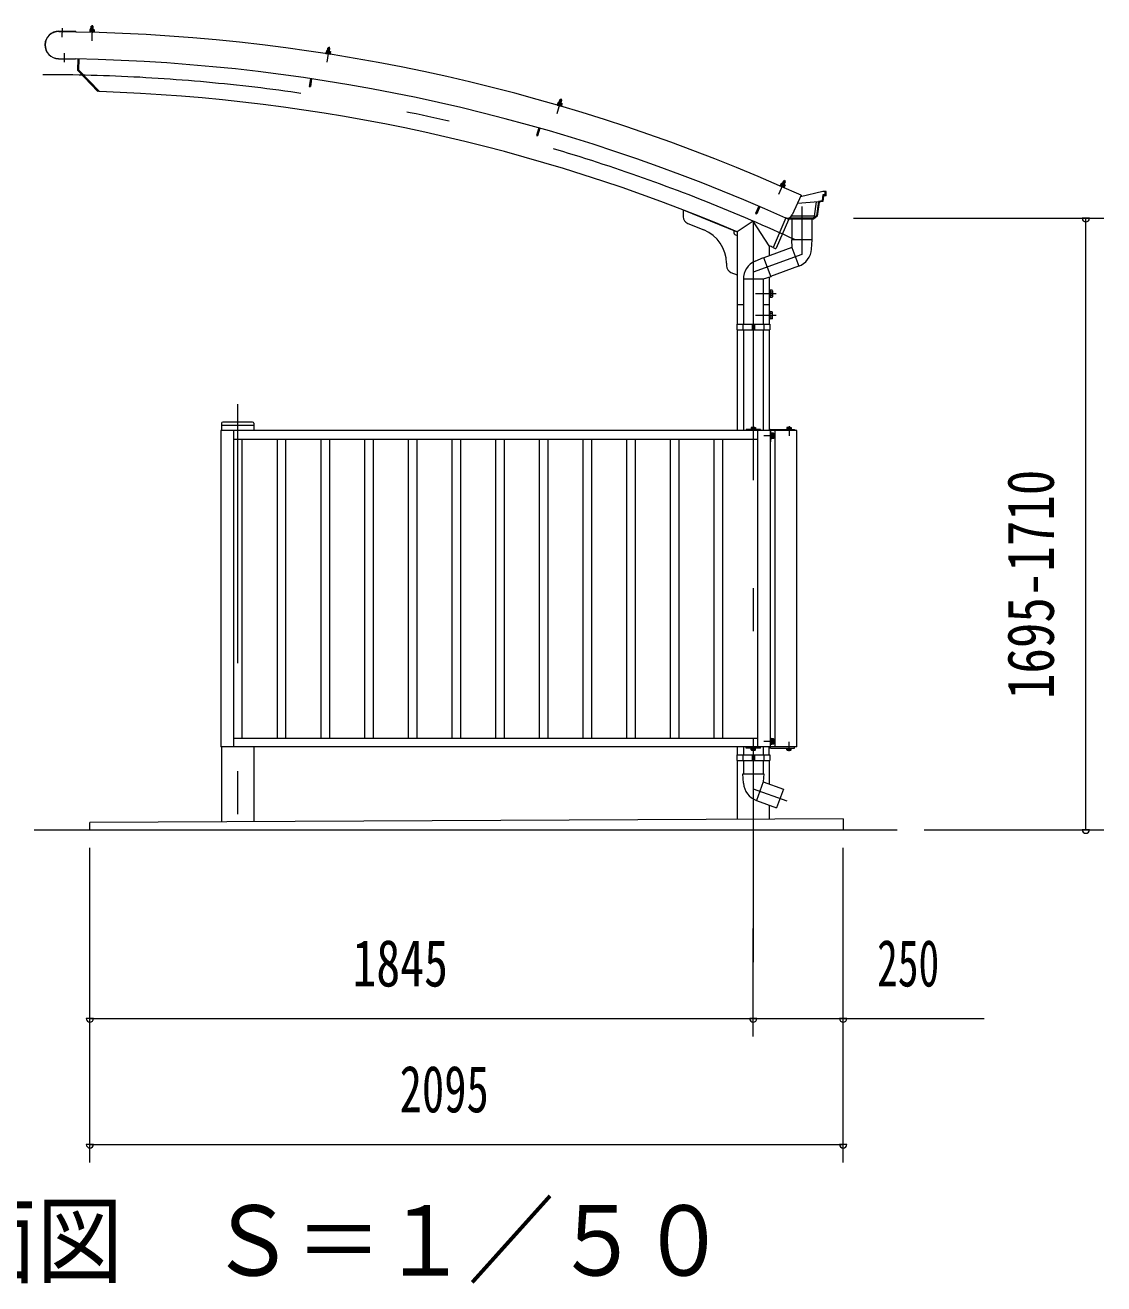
# Model space of a CAD drawing. Units: millimetres, scale not verified. Extents: x -26434 to 26434, y -10500 to 10500.
# Drawn here: x 10711 to 13711, y 532 to 4032 of the extents above; entities that cross this region are included whole.
import ezdxf
from ezdxf.enums import TextEntityAlignment as Align

# ---------------------------------------------------------------- set-up
doc = ezdxf.new("R2010")
doc.units = ezdxf.units.MM
doc.header["$LTSCALE"] = 60
doc.linetypes.add('USER3', pattern=[24, 12, -5, 2, -5])
for name, color, linetype, lineweight in [('0-2_1-05BOLD', 7, 'Continuous', 18), ('0-3_1-25CENTER', 3, 'USER3', 18), ('0-4_1-45THIN', 4, 'Continuous', 18), ('0-5_1-55DIM', 3, 'Continuous', 18)]:
    doc.layers.add(name, color=color, linetype=linetype, lineweight=lineweight)
doc.styles.add('ＭＳ ゴシック', font='')
doc.styles.get('ＭＳ ゴシック').set_extended_font_data('MS Gothic')

msp = doc.modelspace()

# ---------------------------------------------------------------- linework, layer by layer
at = {"layer": '0-2_1-05BOLD'}
for p, q in [((10894.43, 4019.86), (10894.65, 4028.01)), ((10895.67, 4028.98), (10894.65, 4028.01)), ((10900.64, 4027.85), (10894.65, 4028.01)), ((10899.67, 4028.87), (10895.67, 4028.98)), ((10900.64, 4027.85), (10899.67, 4028.87)), ((10900.43, 4019.7), (10900.64, 4027.85)), ((10805.54, 4014.24), (10852.23, 4013.3)), ((10852.24, 4013.8), (10805.55, 4014.74)), ((10852.24, 4013.8), (10852.22, 4012.7)), ((10891.04, 4014.95), (10891, 4013.45)), ((10891, 4013.45), (10903.5, 4013.12)), ((10891.48, 4013.44), (10891.44, 4011.84)), ((10892.53, 4019.91), (10902.32, 4019.65)), ((10894.53, 4019.36), (10894.41, 4014.86)), ((10900.3, 4019.2), (10900.18, 4014.71)), ((10902.32, 4019.65), (10903.18, 4019.12)), ((10903.02, 4013.13), (10902.98, 4011.53)), ((10903.18, 4019.12), (10903.06, 4014.63)), ((11547.98, 3955.64), (11560.33, 3953.7)), ((11550.09, 3960.37), (11559.77, 3958.85)), ((11552, 3959.56), (11551.3, 3955.12)), ((11551.96, 3960.07), (11553.23, 3968.12)), ((11559.16, 3967.19), (11553.23, 3968.12)), ((11557.7, 3958.66), (11557.01, 3954.22)), ((11557.89, 3959.14), (11559.16, 3967.19)), ((11559.77, 3958.85), (11560.55, 3958.21)), ((11560.55, 3958.21), (11559.86, 3953.77)), ((10804.02, 3938.15), (10850.71, 3937.22)), ((10804.03, 3938.65), (10850.72, 3937.72)), ((10850.72, 3937.71), (10850.71, 3937.22)), ((10857.52, 3937.58), (10856.89, 3906.26)), ((10860.72, 3937.52), (10860.12, 3907.53)), ((11548.22, 3954.08), (11547.97, 3952.5)), ((11547.97, 3952.5), (11559.38, 3950.71)), ((11559.63, 3952.29), (11559.38, 3950.71)), ((11560.33, 3953.7), (11560.09, 3952.22)), ((10913.23, 3847.62), (10856.89, 3906.26)), ((10918.37, 3846.89), (10860.12, 3907.53)), ((10915.54, 3849.84), (10913.23, 3847.62)), ((11507.95, 3882.74), (11504.69, 3860.99)), ((12194.55, 3816.82), (12203.95, 3814.07)), ((12196.34, 3815.77), (12195.08, 3811.46)), ((12196.37, 3816.29), (12198.66, 3824.11)), ((12204.42, 3822.43), (12198.66, 3824.11)), ((12202.13, 3814.61), (12204.42, 3822.43)), ((12191.85, 3812.4), (12191.43, 3810.96)), ((12191.43, 3810.96), (12203.42, 3807.45)), ((12191.88, 3810.83), (12191.43, 3809.29)), ((12191.43, 3809.29), (12202.52, 3806.05)), ((12201.88, 3814.15), (12200.62, 3809.84)), ((12202.97, 3807.59), (12202.52, 3806.05)), ((12204.65, 3813.34), (12203.39, 3809.03)), ((12203.95, 3814.07), (12204.65, 3813.34)), ((12142.79, 3745.26), (12136.76, 3724.1)), ((12811.8, 3586.06), (12811.16, 3584.59)), ((12811.16, 3584.59), (12821.74, 3579.95)), ((12811.97, 3587.62), (12811.37, 3586.25)), ((12811.37, 3586.25), (12822.82, 3581.23)), ((12811.97, 3587.62), (12823.42, 3582.6)), ((12814.22, 3591.55), (12812.41, 3587.43)), ((12815.22, 3591.66), (12814.22, 3591.55)), ((12816.86, 3590.39), (12815.05, 3586.27)), ((12816.96, 3590.89), (12820.23, 3598.36)), ((12825.73, 3595.95), (12820.23, 3598.36)), ((12822.15, 3588.07), (12820.34, 3583.95)), ((12822.38, 3581.42), (12821.74, 3579.95)), ((12822.45, 3588.48), (12825.73, 3595.95)), ((12823.42, 3582.6), (12822.82, 3581.23)), ((12936.48, 3559.67), (12936.48, 3569.67)), ((12938.78, 3557.37), (12938.78, 3569.67)), ((12869.42, 3558.68), (12844.69, 3503.99)), ((12859.6, 3536.97), (12917.7, 3540.95)), ((12911.59, 3540.53), (12906.3, 3500.67)), ((12917.7, 3540.95), (12912.49, 3501.67)), ((12927.74, 3543.64), (12917.7, 3540.95)), ((12929.87, 3559.67), (12927.74, 3543.64)), ((12936.48, 3559.67), (12929.87, 3559.67)), ((12541.94, 3517.89), (12691.94, 3457.25)), ((12541.94, 3517.89), (12541.94, 3499.02)), ((12751.75, 3528.6), (12743.05, 3508.39)), ((12743.05, 3508.39), (12745.99, 3507.13)), ((12754.69, 3527.34), (12745.99, 3507.13)), ((12906.3, 3500.67), (12842.64, 3500.67)), ((12912.49, 3501.67), (12903.48, 3494.67)), ((12554.44, 3480.48), (12599.42, 3462.29)), ((12736.48, 3486.67), (12691.94, 3457.25)), ((12781.04, 3418.49), (12736.48, 3486.67)), ((12827.51, 3495.79), (12791.93, 3413.12)), ((12834.06, 3490.79), (12800.06, 3411.8)), ((12827.51, 3495.79), (12833.02, 3493.42)), ((12834.56, 3495.59), (12838.69, 3492.37)), ((12837.16, 3496.48), (12839.49, 3494.67)), ((12904.28, 3492.37), (12838.69, 3492.37)), ((12903.48, 3494.67), (12839.49, 3494.67)), ((12843.99, 3492.67), (12843.99, 3435.05)), ((12898.99, 3492.67), (12898.99, 3435.05)), ((12691.94, 3457.25), (12691.94, 3200.67)), ((12900.49, 3435.05), (12842.48, 3435.05)), ((12842.49, 3435.05), (12843.99, 3413.05)), ((12898.73, 3409.25), (12900.49, 3435.05)), ((12843.99, 3413.05), (12765.85, 3384.61)), ((12781.04, 3418.49), (12781.04, 3390.14)), ((12791.93, 3413.12), (12797.44, 3410.75)), ((12843.99, 3413.05), (12862.8, 3361.36)), ((12661.93, 3369.58), (12661.93, 3362.86)), ((12741.7, 3375.54), (12765.33, 3386.02)), ((12765.33, 3386.02), (12785.17, 3331.51)), ((12862.52, 3361.26), (12784.66, 3332.93)), ((12674.44, 3344.32), (12691.94, 3337.25)), ((12763.99, 3325.4), (12708.99, 3325.4)), ((12708.99, 3325.1), (12708.99, 3200.67)), ((12785.17, 3331.52), (12763.99, 3325.4)), ((12763.99, 3325.4), (12763.99, 3200.67)), ((12781.04, 3330.32), (12781.04, 3200.67)), ((12783.03, 3295.17), (12781.04, 3295.17)), ((12783.03, 3295.17), (12783.03, 3274.17)), ((12789.13, 3294.49), (12783.03, 3294.49)), ((12790.04, 3292.92), (12789.13, 3294.49)), ((12783.03, 3274.17), (12781.04, 3274.17)), ((12789.13, 3289.58), (12783.03, 3289.58)), ((12789.13, 3279.76), (12783.03, 3279.76)), ((12691.94, 3254.67), (12708.99, 3254.67)), ((12763.99, 3254.67), (12781.04, 3254.67)), ((12789.13, 3234.49), (12783.03, 3234.49)), ((12789.13, 3229.58), (12783.03, 3229.58)), ((12789.13, 3219.76), (12783.03, 3219.76)), ((12790.04, 3232.92), (12789.13, 3234.49)), ((12790.04, 3216.42), (12790.04, 3232.92)), ((12690.34, 3200.67), (12782.64, 3200.67)), ((12707.39, 3200.67), (12707.39, 3184.67)), ((12733.44, 3200.67), (12733.44, 3184.67)), ((12733.44, 3192.67), (12739.54, 3192.67)), ((12739.54, 3200.67), (12739.54, 3184.67)), ((12765.59, 3200.67), (12765.59, 3184.67)), ((12783.03, 3214.17), (12781.04, 3214.17)), ((12782.64, 3200.67), (12782.64, 3184.67)), ((12691.94, 3184.67), (12691.94, 2904.67)), ((12708.99, 3184.67), (12708.99, 2904.67)), ((12763.99, 3184.67), (12763.99, 2904.67)), ((12781.04, 3184.67), (12781.04, 2904.67)), ((11257.93, 2919.67), (11347.04, 2919.67)), ((11257.94, 2924.67), (11257.94, 2904.67)), ((11344.03, 2927.67), (11260.94, 2927.67)), ((11347.03, 2924.67), (11347.03, 2904.67)), ((12716.48, 2907.87), (12716.48, 2904.67)), ((12756.48, 2907.87), (12716.48, 2907.87)), ((12730.23, 2909.47), (12730.23, 2907.87)), ((12731.58, 2913.47), (12741.38, 2913.47)), ((12733.6, 2912.97), (12733.6, 2909.47)), ((12739.37, 2912.97), (12739.37, 2909.47)), ((12741.38, 2913.47), (12742.26, 2912.97)), ((12742.26, 2912.97), (12742.26, 2909.47)), ((12756.48, 2907.87), (12756.48, 2904.67)), ((12829.78, 2909.47), (12842.29, 2909.47)), ((12829.78, 2909.47), (12829.78, 2907.87)), ((12831.14, 2913.47), (12830.26, 2912.97)), ((12830.26, 2912.97), (12830.26, 2909.47)), ((12833.15, 2912.97), (12833.15, 2909.47)), ((12838.92, 2912.97), (12838.92, 2909.47)), ((12842.29, 2909.47), (12842.29, 2907.87)), ((11255.48, 2904.67), (11255.48, 2024.67)), ((12783.48, 2904.67), (11255.48, 2904.67)), ((11290.49, 2904.67), (11290.49, 2024.67)), ((12748.48, 2879.67), (11290.49, 2879.67)), ((12748.48, 2904.67), (12748.48, 2024.67)), ((12783.48, 2872.87), (12784.24, 2872.87)), ((12784.24, 2903.67), (12784.24, 2872.87)), ((12785.83, 2898.17), (12784.24, 2898.17)), ((12785.83, 2881.17), (12784.24, 2881.17)), ((12857.24, 2904.67), (12785.24, 2904.67)), ((12785.83, 2898.17), (12785.83, 2881.17)), ((12787.84, 2897.47), (12785.83, 2897.47)), ((12787.84, 2889.67), (12785.83, 2891.67)), ((12785.83, 2889.67), (12787.84, 2887.67)), ((12792.64, 2893.42), (12787.84, 2893.42)), ((12792.64, 2885.92), (12787.84, 2885.92)), ((12792.64, 2882.16), (12787.84, 2882.16)), ((12793.34, 2883.37), (12792.64, 2882.16)), ((12793.34, 2895.97), (12793.34, 2883.37)), ((12797.24, 2024.67), (12797.24, 2904.67)), ((12857.24, 2024.67), (12857.24, 2904.67)), ((11290.49, 2049.67), (12748.48, 2049.67)), ((12783.48, 2056.47), (12784.24, 2056.47)), ((12784.24, 2025.67), (12784.24, 2056.47)), ((12785.83, 2048.17), (12784.24, 2048.17)), ((12785.83, 2031.17), (12784.24, 2031.17)), ((12785.83, 2031.17), (12785.83, 2048.17)), ((12785.83, 2039.67), (12787.84, 2041.67)), ((12787.84, 2039.67), (12785.83, 2037.67)), ((12787.84, 2031.87), (12785.83, 2031.87)), ((12792.64, 2047.18), (12787.84, 2047.18)), ((12792.64, 2043.42), (12787.84, 2043.42)), ((12792.64, 2035.92), (12787.84, 2035.92)), ((12793.34, 2045.97), (12792.64, 2047.18)), ((12793.34, 2033.37), (12793.34, 2045.97)), ((11257.94, 2024.67), (11257.94, 1816.42)), ((11347.03, 2024.67), (11347.03, 1816.85)), ((12690.34, 2002.67), (12690.34, 1986.67)), ((12691.94, 2024.67), (12691.94, 2002.67)), ((12707.39, 2002.67), (12707.39, 1986.67)), ((12708.99, 2024.67), (12708.99, 2002.67)), ((12730.23, 2019.87), (12730.23, 2021.47)), ((12730.23, 2019.87), (12742.73, 2019.87)), ((12730.71, 2016.38), (12730.71, 2019.87)), ((12731.58, 2015.87), (12730.71, 2016.38)), ((12733.44, 2002.67), (12733.44, 1986.67)), ((12733.6, 2016.38), (12733.6, 2019.87)), ((12739.37, 2016.38), (12739.37, 2019.87)), ((12739.54, 2002.67), (12739.54, 1986.67)), ((12742.73, 2019.87), (12742.73, 2021.47)), ((12756.48, 2021.47), (12756.48, 2024.67)), ((12763.99, 2024.67), (12763.99, 2002.67)), ((12765.59, 2002.67), (12765.59, 1986.67)), ((12781.04, 2002.67), (12781.04, 2024.67)), ((12857.24, 2024.67), (12785.24, 2024.67)), ((12829.78, 2019.87), (12829.78, 2021.47)), ((12829.78, 2019.87), (12842.29, 2019.87)), ((12830.26, 2016.38), (12830.26, 2019.87)), ((12831.14, 2015.87), (12830.26, 2016.38)), ((12833.15, 2016.38), (12833.15, 2019.87)), ((12838.92, 2016.38), (12838.92, 2019.87)), ((12842.29, 2019.87), (12842.29, 2021.47)), ((12690.34, 1986.67), (12782.64, 1986.67)), ((12691.94, 1986.67), (12691.94, 1823.27)), ((12708.99, 1986.67), (12708.99, 1949.76)), ((12733.44, 1994.67), (12739.54, 1994.67)), ((12763.99, 1986.67), (12763.99, 1949.76)), ((12781.04, 1986.67), (12781.04, 1921.56)), ((12709.25, 1923.97), (12707.48, 1949.76)), ((12707.49, 1949.76), (12765.49, 1949.76)), ((12763.99, 1927.76), (12745.18, 1876.08)), ((12745.46, 1875.98), (12801.56, 1855.56)), ((12781.04, 1863.03), (12781.04, 1823.69)), ((12986.49, 1824.67), (10891.48, 1814.67)), ((12986.49, 1824.67), (12986.49, 1794.67)), ((10736.49, 1794.67), (13136.48, 1794.67)), ((10891.48, 1794.67), (10891.48, 1814.67))]:
    msp.add_line(p, q, dxfattribs=at)
for points in [[(10891.04, 4014.95), (10903.54, 4014.62), (10903.5, 4013.12)], [(10892.53, 4019.91), (10891.64, 4019.43), (10891.52, 4014.94)], [(11547.98, 3955.64), (11547.75, 3954.16), (11560.09, 3952.22)], [(11550.09, 3960.37), (11549.15, 3960), (11548.45, 3955.56)], [(11559.16, 3967.19), (11558.32, 3968.34), (11554.37, 3968.96), (11553.23, 3968.12)], [(11504.79, 3883.22), (11501.53, 3861.46), (11504.69, 3860.99)], [(12194.55, 3816.82), (12193.56, 3816.58), (12192.3, 3812.27)], [(12204.42, 3822.43), (12203.74, 3823.67), (12199.9, 3824.79), (12198.66, 3824.11)], [(12191.85, 3812.4), (12203.85, 3808.89), (12203.42, 3807.45)], [(12139.71, 3746.13), (12133.68, 3724.98), (12136.76, 3724.1)], [(12815.22, 3591.66), (12824.19, 3587.72), (12824.79, 3586.91), (12822.98, 3582.79)], [(12825.73, 3595.95), (12825.21, 3597.26), (12821.55, 3598.87), (12820.23, 3598.36)], [(12938.78, 3569.67), (12929.88, 3569.67), (12867.61, 3554.67)], [(12919.78, 3539.13), (12914.64, 3500.44), (12904.28, 3492.37)], [(12938.78, 3557.37), (12931.88, 3557.37), (12929.81, 3541.82), (12919.78, 3539.13)], [(12790.04, 3292.92), (12790.04, 3276.42), (12789.13, 3274.85), (12783.03, 3274.85)], [(12783.03, 3214.17), (12783.03, 3235.17), (12781.04, 3235.17)], [(12690.34, 3200.67), (12690.34, 3184.67), (12782.64, 3184.67)], [(12790.04, 3216.42), (12789.13, 3214.85), (12783.03, 3214.85)], [(12730.23, 2909.47), (12742.73, 2909.47), (12742.73, 2907.87)], [(12731.58, 2913.47), (12730.71, 2912.97), (12730.71, 2909.47)], [(12785.24, 2907.87), (12851.04, 2907.87), (12851.04, 2904.67)], [(12831.14, 2913.47), (12840.94, 2913.47), (12841.81, 2912.97), (12841.81, 2909.47)], [(12783.48, 2904.67), (12783.48, 2024.67), (11255.48, 2024.67)], [(12787.84, 2897.47), (12787.84, 2881.87), (12785.83, 2881.87)], [(12793.34, 2895.97), (12792.64, 2897.18), (12787.84, 2897.18)], [(12787.84, 2031.87), (12787.84, 2047.47), (12785.83, 2047.47)], [(12793.34, 2033.37), (12792.64, 2032.17), (12787.84, 2032.17)], [(12690.34, 2002.67), (12782.64, 2002.67), (12782.64, 1986.67)], [(12756.48, 2021.47), (12716.48, 2021.47), (12716.48, 2024.67)], [(12731.58, 2015.87), (12741.38, 2015.87), (12742.26, 2016.38), (12742.26, 2019.87)], [(12785.24, 2021.47), (12851.04, 2021.47), (12851.04, 2024.67)], [(12831.14, 2015.87), (12840.94, 2015.87), (12841.81, 2016.38), (12841.81, 2019.87)], [(12765.49, 1949.76), (12763.99, 1927.76), (12820.37, 1907.24), (12801.56, 1855.56)]]:
    msp.add_lwpolyline(points, dxfattribs=at)
for centre, radius, start, end in [((10804.79, 3976.44), 38.3, 88.854, 268.854), ((10804.79, 3976.44), 37.8, 88.854, 268.854), ((10759.83, -1106.02), 5119.55, 65.66528, 88.9659), ((10893.04, 4017.58), 2.32, 49.93085, 88.46228), ((10897.2, 4011.28), 8.51, 68.63316, 108.29361), ((10901.69, 4017.35), 2.32, 88.46228, 127.00851), ((11550.29, 3957.99), 2.32, 42.54817, 81.07961), ((11553.61, 3951.2), 8.51, 61.25049, 100.91093), ((11558.85, 3956.65), 2.32, 81.07961, 119.62584), ((10759.83, -1106.02), 5044.55, 65.80466, 88.96758), ((10759.83, -1106.02), 4955.45, 67.05199, 88.16658), ((12194.44, 3814.44), 2.32, 35.1655, 73.69695), ((12196.86, 3807.28), 8.51, 53.86781, 93.52827), ((12202.75, 3812.01), 2.32, 73.69695, 112.24318), ((12814.81, 3589.31), 2.32, 27.78282, 66.31427), ((12816.28, 3581.9), 8.51, 46.48515, 86.1456), ((12822.74, 3585.83), 2.32, 66.31427, 104.8605), ((12831.02, 3510.17), 15, 245.66849, 335.66833), ((12561.94, 3499.02), 20, 180, 247.98738), ((12832.23, 3491.58), 2, 336.71333, 66.71333), ((12561.94, 3369.58), 100, 0, 67.98738), ((12691.94, 3457.25), 10, 157.98738, 270), ((10759.83, -1106.02), 4955.45, 65.78831, 65.92853), ((12798.23, 3412.59), 2, 246.71333, 336.71333), ((12843.85, 3413), 55, 289.83269, 356.09424), ((12681.93, 3362.86), 20, 180, 247.98738), ((12763.99, 3325.26), 55, 113.90668, 180.16823), ((12786.25, 3292.03), 3.78, 319.57169, 0), ((12786.25, 3277.31), 3.78, 0, 40.43115), ((12776.26, 3284.67), 13.78, 339.1357, 20.8643), ((12786.25, 3232.03), 3.78, 319.56883, 0), ((12786.25, 3217.31), 3.78, 0, 40.4283), ((12776.26, 3224.67), 13.78, 339.13568, 20.86429), ((11260.94, 2924.67), 3, 90, 180), ((11344.03, 2924.67), 3, 0, 90), ((12732.15, 2911.15), 2.32, 51.46857, 90), ((12736.48, 2904.96), 8.51, 70.17088, 109.83133), ((12740.81, 2911.15), 2.32, 90, 128.54623), ((12785.24, 2903.67), 4.2, 90, 166.21272), ((12831.71, 2911.15), 2.32, 51.46857, 90), ((12836.04, 2904.96), 8.51, 70.17088, 109.83133), ((12840.37, 2911.15), 2.32, 90, 128.54623), ((12785.24, 2903.67), 1, 90, 180), ((12790.46, 2895.3), 2.88, 319.27318, 360), ((12782.88, 2889.67), 10.46, 338.97459, 21.0237), ((12790.46, 2884.04), 2.88, 0, 40.72682), ((12790.46, 2045.3), 2.88, 319.27318, 360), ((12782.88, 2039.67), 10.46, 338.9763, 21.02541), ((12790.46, 2034.04), 2.88, 0, 40.72682), ((12732.15, 2018.19), 2.32, 270, 308.53143), ((12736.48, 2024.38), 8.51, 250.16867, 289.82912), ((12740.81, 2018.19), 2.32, 231.45377, 270), ((12785.24, 2025.67), 4.2, 193.78728, 270), ((12785.24, 2025.67), 1, 180, 270), ((12831.71, 2018.19), 2.32, 270, 308.53143), ((12836.04, 2024.38), 8.51, 250.16867, 289.82912), ((12840.37, 2018.19), 2.32, 231.45377, 270), ((12764.12, 1927.72), 55, 183.90576, 250.16731)]:
    msp.add_arc(centre, radius, start, end, dxfattribs=at)
at = {"layer": '0-3_1-25CENTER'}
for p, q in [((10897.75, 4031.68), (10896.58, 3988.17)), ((10814.42, 4023.16), (10813.92, 3998.17)), ((11556.77, 3971.36), (11550.03, 3928.37)), ((10820.54, 3929.22), (10821.04, 3954.22)), ((12202.59, 3826.87), (12190.37, 3785.09)), ((12824.48, 3600.59), (12807, 3560.73)), ((12736.48, 3486.67), (12736.48, 1425.98)), ((12800.04, 3284.67), (12743.04, 3284.67)), ((12800.04, 3224.67), (12743.04, 3224.67)), ((11302.48, 2977.67), (11302.48, 1579.94)), ((12836.04, 2916.38), (12836.04, 2890.19)), ((12797.34, 2889.67), (12765.43, 2889.67)), ((12797.34, 2039.67), (12765.43, 2039.67)), ((12836.04, 2012.96), (12836.04, 2039.15)), ((12736.49, 1908.51), (12829.76, 1874.56))]:
    msp.add_line(p, q, dxfattribs=at)
msp.add_lwpolyline([(12871.49, 3527.89), (12871.49, 3393.79), (12736.49, 3344.66)], dxfattribs=at)
msp.add_arc((10759.83, -1106.02), 5000, 65.24121, 90, dxfattribs=at)
at = {"layer": '0-4_1-45THIN'}
for p, q in [((10895.23, 4019.84), (10895.47, 4028.79)), ((10899.63, 4019.72), (10899.87, 4028.67)), ((11552.76, 3959.95), (11554.14, 3968.79)), ((11557.1, 3959.27), (11558.49, 3968.11)), ((12197.14, 3816.07), (12199.65, 3824.65)), ((12201.36, 3814.83), (12203.87, 3823.42)), ((12817.69, 3590.57), (12821.28, 3598.77)), ((12821.72, 3588.81), (12825.31, 3597)), ((11314.48, 2879.67), (11314.48, 2049.67)), ((11411.98, 2879.67), (11411.98, 2049.67)), ((11435.98, 2879.67), (11435.98, 2049.67)), ((11533.48, 2879.67), (11533.48, 2049.67)), ((11557.48, 2879.67), (11557.48, 2049.67)), ((11654.98, 2879.67), (11654.98, 2049.67)), ((11678.98, 2879.67), (11678.98, 2049.67)), ((11776.48, 2879.67), (11776.48, 2049.67)), ((11800.48, 2879.67), (11800.48, 2049.67)), ((11897.99, 2879.67), (11897.99, 2049.67)), ((11921.99, 2879.67), (11921.99, 2049.67)), ((12019.48, 2879.67), (12019.48, 2049.67)), ((12043.48, 2879.67), (12043.48, 2049.67)), ((12140.98, 2879.67), (12140.98, 2049.67)), ((12164.98, 2879.67), (12164.98, 2049.67)), ((12262.49, 2879.67), (12262.49, 2049.67)), ((12286.48, 2879.67), (12286.48, 2049.67)), ((12383.98, 2879.67), (12383.98, 2049.67)), ((12407.98, 2879.67), (12407.98, 2049.67)), ((12505.48, 2879.67), (12505.48, 2049.67)), ((12529.48, 2879.67), (12529.48, 2049.67)), ((12626.99, 2879.67), (12626.99, 2049.67)), ((12650.98, 2879.67), (12650.98, 2049.67))]:
    msp.add_line(p, q, dxfattribs=at)
at = {"layer": '0-5_1-55DIM'}
for p, q in [((13015.41, 3494.67), (13711.48, 3494.67)), ((13671.48, 3494.67), (13651.48, 3494.67)), ((13661.48, 1794.67), (13661.48, 3494.67)), ((13211.48, 1794.67), (13711.48, 1794.67)), ((13671.48, 1794.67), (13651.48, 1794.67)), ((10891.48, 869.67), (10891.48, 1744.67)), ((12986.49, 869.67), (12986.49, 1744.67)), ((12736.48, 1219.67), (12736.48, 1519.67)), ((10901.48, 1269.67), (10881.48, 1269.67)), ((10891.48, 1269.67), (12736.48, 1269.67)), ((12746.48, 1269.67), (12726.48, 1269.67)), ((12736.48, 1269.67), (12986.49, 1269.67)), ((12996.49, 1269.67), (12976.49, 1269.67)), ((12986.49, 1269.67), (13378.99, 1269.67)), ((10901.48, 919.67), (10881.48, 919.67)), ((10891.48, 919.67), (12986.49, 919.67)), ((12996.49, 919.67), (12976.49, 919.67))]:
    msp.add_line(p, q, dxfattribs=at)
for centre in [(13661.48, 3494.67), (13661.48, 1794.67), (10891.48, 1269.67), (12736.48, 1269.67), (12986.49, 1269.67), (10891.48, 919.67), (12986.49, 919.67)]:
    msp.add_arc(centre, 10, 180, 0, dxfattribs=at)

# ---------------------------------------------------------------- texts
at = {"layer": '0-5_1-55DIM', "color": 7, "style": 'ＭＳ ゴシック', "width": 0.8}
msp.add_text('1695-1710', height=130.2, rotation=90, dxfattribs=at).set_placement((13611.48, 2157.9), align=Align.BOTTOM_LEFT)
at = {"layer": '0-5_1-55DIM', "color": 7, "style": 'ＭＳ ゴシック'}
for s, height, width, p in [('1845', 130.2, 0.75, (11621.76, 1319.67)), ('250', 130.2, 0.65, (13080.9, 1319.67)), ('2095', 130.2, 0.7, (11752.98, 969.67)), ('側面図\u3000Ｓ＝１／５０', 195.4, 0.9, (10263.99, 496.31))]:
    msp.add_text(s, height=height, dxfattribs=dict(at, width=width)).set_placement(p, align=Align.BOTTOM_LEFT)

doc.saveas('drawing.dxf')
